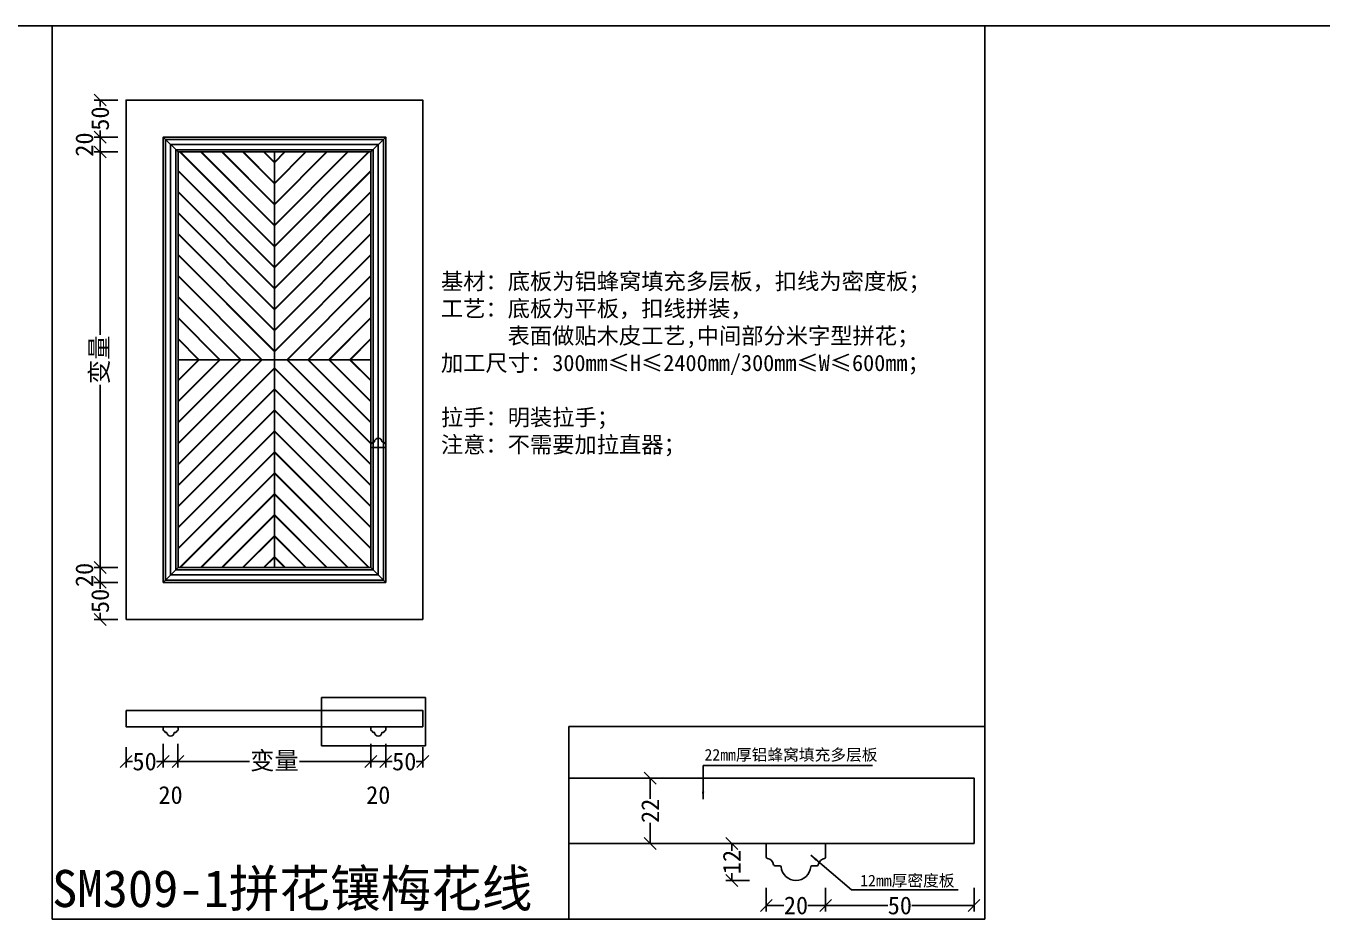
# Model space of a CAD drawing. Header units: millimetres. Extents: x 85186 to 129000, y -77269 to -36327.
# Drawn here: x 87066 to 88813, y -44278 to -43074 of the extents above; entities that cross this region are included whole.
import ezdxf

# ---------------------------------------------------------------- set-up
doc = ezdxf.new("R2010")
doc.units = ezdxf.units.MM
doc.styles.add('KLF-1_宋体', font='SimSun.ttf')
doc.styles.get("Standard").update_dxf_attribs({"font": 'SimSun.ttf'})
doc.styles.add('宋体', font='SimSun.ttf', dxfattribs={"width": 0.8})
doc.dimstyles.new('客来福-8', dxfattribs={"dimscale": 8, "dimtxt": 3, "dimasz": 2, "dimexe": 1, "dimexo": 1, "dimgap": 0.1, "dimtad": 0, "dimtxsty": '宋体', "dimblk": 'OBLIQUE', "dimcen": 2.5, "dimclrd": 256, "dimclre": 256, "dimclrt": 1, "dimadec": 0, "dimazin": 0, "dimtfac": 1, "dimtmove": 2, "dimatfit": 3, "dimldrblk": 'OPEN30', "dimfxl": 3, "dimfxlon": 1, "dimarcsym": 0})
doc.dimstyles.new('客来福标注小', dxfattribs={"dimscale": 20, "dimtxt": 2, "dimasz": 0.5, "dimexe": 0.5, "dimexo": 0, "dimgap": 0.05, "dimtad": 1, "dimdec": 0, "dimzin": 0, "dimdsep": 46, "dimtxsty": 'Standard', "dimcen": 0, "dimclrd": 256, "dimclre": 256, "dimclrt": 256, "dimadec": 0, "dimazin": 0, "dimtfac": 1, "dimtdec": 0, "dimtofl": 0, "dimtmove": 1, "dimatfit": 3, "dimfxl": 2.2, "dimfxlon": 1, "dimtolj": 1, "dimtzin": 0, "dimarcsym": 0})

# ---------------------------------------------------------------- blocks, each defined once
blk = doc.blocks.new('_Oblique')
at = {"color": 0, "linetype": 'ByBlock', "lineweight": -2}
blk.add_line((-0.5, -0.5), (0.5, 0.5), dxfattribs=at)
blk = doc.blocks.new('*D2062')
at = {"lineweight": -2, "transparency": 16777216}
for p, q in [((88144, -44235.3), (88144, -44267.3)), ((88344, -44235.3), (88344, -44267.3)), ((88144, -44259.3), (88227.9, -44259.3)), ((88344, -44259.3), (88260.1, -44259.3))]:
    blk.add_line(p, q, dxfattribs=at)
at = {"layer": 'Defpoints', "color": 0, "transparency": 16777216}
for p in [(88144, -44196.4), (88344, -44196.4), (88344, -44259.3)]:
    blk.add_point(p, dxfattribs=at)
at = {"lineweight": -2, "transparency": 16777216, "xscale": 16, "yscale": 16, "zscale": 16, "rotation": 180}
blk.add_blockref('_Oblique', (88144, -44259.3), dxfattribs=at)
at = {"lineweight": -2, "transparency": 16777216, "xscale": 16, "yscale": 16, "zscale": 16}
blk.add_blockref('_Oblique', (88344, -44259.3), dxfattribs=at)
at = {"color": 1, "transparency": 16777216, "insert": (88244, -44259.3), "char_height": 24, "attachment_point": 5, "style": 'KLF-1_宋体'}
blk.add_mtext('50', dxfattribs=at)
blk = doc.blocks.new('_Open30')
at = {"color": 0, "linetype": 'ByBlock', "lineweight": -2}
for p, q in [((-1, 0.27), (0, 0)), ((0, 0), (-1, -0.27)), ((0, 0), (-1, 0))]:
    blk.add_line(p, q, dxfattribs=at)
blk = doc.blocks.new('*D2063')
at = {"lineweight": -2, "transparency": 16777216}
for p, q in [((88064, -44235.3), (88064, -44267.3)), ((88144, -44235.3), (88144, -44267.3)), ((88064, -44259.3), (88087.8, -44259.3)), ((88144, -44259.3), (88120.2, -44259.3))]:
    blk.add_line(p, q, dxfattribs=at)
at = {"layer": 'Defpoints', "color": 0, "transparency": 16777216}
for p in [(88064, -44196.4), (88144, -44196.4), (88144, -44259.3)]:
    blk.add_point(p, dxfattribs=at)
at = {"lineweight": -2, "transparency": 16777216, "xscale": 16, "yscale": 16, "zscale": 16, "rotation": 180}
blk.add_blockref('_Oblique', (88064, -44259.3), dxfattribs=at)
at = {"lineweight": -2, "transparency": 16777216, "xscale": 16, "yscale": 16, "zscale": 16}
blk.add_blockref('_Oblique', (88144, -44259.3), dxfattribs=at)
at = {"color": 1, "transparency": 16777216, "insert": (88104, -44259.3), "char_height": 24, "attachment_point": 5, "style": 'KLF-1_宋体'}
blk.add_mtext('20', dxfattribs=at)
blk = doc.blocks.new('*D2064')
at = {"lineweight": -2, "transparency": 16777216}
for p, q in [((88041.4, -44175.7), (88009.4, -44175.7)), ((88017.4, -44175.7), (88017.4, -44185.7)), ((88017.4, -44225.7), (88017.4, -44215.6)), ((88041.4, -44225.7), (88009.4, -44225.7))]:
    blk.add_line(p, q, dxfattribs=at)
at = {"layer": 'Defpoints', "color": 0, "transparency": 16777216}
for p in [(88017.4, -44175.7), (88104, -44175.7), (88104, -44225.7)]:
    blk.add_point(p, dxfattribs=at)
at = {"lineweight": -2, "transparency": 16777216, "xscale": 16, "yscale": 16, "zscale": 16}
for p, rotation in [((88017.4, -44175.7), 90), ((88017.4, -44225.7), 270)]:
    blk.add_blockref('_Oblique', p, dxfattribs=dict(at, rotation=rotation))
at = {"color": 1, "transparency": 16777216, "insert": (88017.4, -44200.7), "char_height": 24, "attachment_point": 5, "rotation": 90, "style": 'KLF-1_宋体'}
blk.add_mtext('12', dxfattribs=at)
blk = doc.blocks.new('*D2071')
at = {"lineweight": -2, "transparency": 16777216}
for p, q in [((87200.9, -44046.1), (87200.9, -44073.3)), ((87250.9, -44041.3), (87250.9, -44073.3)), ((87200.9, -44065.3), (87209.8, -44065.3)), ((87250.9, -44065.3), (87242, -44065.3))]:
    blk.add_line(p, q, dxfattribs=at)
at = {"layer": 'Defpoints', "color": 0, "transparency": 16777216}
for p in [(87250.9, -43988.1), (87200.9, -44038.1), (87250.9, -44065.3)]:
    blk.add_point(p, dxfattribs=at)
at = {"lineweight": -2, "transparency": 16777216, "xscale": 16, "yscale": 16, "zscale": 16, "rotation": 180}
blk.add_blockref('_Oblique', (87200.9, -44065.3), dxfattribs=at)
at = {"lineweight": -2, "transparency": 16777216, "xscale": 16, "yscale": 16, "zscale": 16}
blk.add_blockref('_Oblique', (87250.9, -44065.3), dxfattribs=at)
at = {"color": 1, "transparency": 16777216, "insert": (87225.9, -44065.3), "char_height": 24, "attachment_point": 5, "style": 'KLF-1_宋体'}
blk.add_mtext('50', dxfattribs=at)
blk = doc.blocks.new('*D2072')
at = {"lineweight": -2, "transparency": 16777216}
for p, q in [((87250.9, -44041.3), (87250.9, -44073.3)), ((87270.9, -44041.3), (87270.9, -44073.3)), ((87250.9, -44065.3), (87270.9, -44065.3))]:
    blk.add_line(p, q, dxfattribs=at)
at = {"layer": 'Defpoints', "color": 0, "transparency": 16777216}
for p in [(87270.9, -43968.1), (87250.9, -43988.1), (87270.9, -44065.3)]:
    blk.add_point(p, dxfattribs=at)
at = {"lineweight": -2, "transparency": 16777216, "xscale": 16, "yscale": 16, "zscale": 16, "rotation": 180}
blk.add_blockref('_Oblique', (87250.9, -44065.3), dxfattribs=at)
at = {"lineweight": -2, "transparency": 16777216, "xscale": 16, "yscale": 16, "zscale": 16}
blk.add_blockref('_Oblique', (87270.9, -44065.3), dxfattribs=at)
at = {"color": 1, "transparency": 16777216, "insert": (87260.9, -44110.5), "char_height": 24, "attachment_point": 5, "style": 'KLF-1_宋体'}
blk.add_mtext('20', dxfattribs=at)
blk = doc.blocks.new('*D2073')
at = {"lineweight": -2, "transparency": 16777216}
for p, q in [((87270.9, -44041.3), (87270.9, -44073.3)), ((87530.9, -44041.3), (87530.9, -44073.3)), ((87270.9, -44065.3), (87367.1, -44065.3)), ((87530.9, -44065.3), (87434.7, -44065.3))]:
    blk.add_line(p, q, dxfattribs=at)
at = {"layer": 'Defpoints', "color": 0, "transparency": 16777216}
for p in [(87270.9, -43968.1), (87530.9, -43968.1), (87530.9, -44065.3)]:
    blk.add_point(p, dxfattribs=at)
at = {"lineweight": -2, "transparency": 16777216, "xscale": 16, "yscale": 16, "zscale": 16, "rotation": 180}
blk.add_blockref('_Oblique', (87270.9, -44065.3), dxfattribs=at)
at = {"lineweight": -2, "transparency": 16777216, "xscale": 16, "yscale": 16, "zscale": 16}
blk.add_blockref('_Oblique', (87530.9, -44065.3), dxfattribs=at)
at = {"color": 1, "transparency": 16777216, "insert": (87400.9, -44065.3), "char_height": 24, "attachment_point": 5, "style": 'KLF-1_宋体'}
blk.add_mtext('变量', dxfattribs=at)
blk = doc.blocks.new('*D2074')
at = {"lineweight": -2, "transparency": 16777216}
for p, q in [((87530.9, -44041.3), (87530.9, -44073.3)), ((87550.9, -44041.3), (87550.9, -44073.3)), ((87530.9, -44065.3), (87550.9, -44065.3))]:
    blk.add_line(p, q, dxfattribs=at)
at = {"layer": 'Defpoints', "color": 0, "transparency": 16777216}
for p in [(87530.9, -43968.1), (87550.9, -43988.1), (87550.9, -44065.3)]:
    blk.add_point(p, dxfattribs=at)
at = {"lineweight": -2, "transparency": 16777216, "xscale": 16, "yscale": 16, "zscale": 16, "rotation": 180}
blk.add_blockref('_Oblique', (87530.9, -44065.3), dxfattribs=at)
at = {"lineweight": -2, "transparency": 16777216, "xscale": 16, "yscale": 16, "zscale": 16}
blk.add_blockref('_Oblique', (87550.9, -44065.3), dxfattribs=at)
at = {"color": 1, "transparency": 16777216, "insert": (87540.9, -44110.5), "char_height": 24, "attachment_point": 5, "style": 'KLF-1_宋体'}
blk.add_mtext('20', dxfattribs=at)
blk = doc.blocks.new('*D2075')
at = {"lineweight": -2, "transparency": 16777216}
for p, q in [((87550.9, -44041.3), (87550.9, -44073.3)), ((87600.9, -44046.1), (87600.9, -44073.3)), ((87550.9, -44065.3), (87559.8, -44065.3)), ((87600.9, -44065.3), (87592, -44065.3))]:
    blk.add_line(p, q, dxfattribs=at)
at = {"layer": 'Defpoints', "color": 0, "transparency": 16777216}
for p in [(87550.9, -43988.1), (87600.9, -44038.1), (87600.9, -44065.3)]:
    blk.add_point(p, dxfattribs=at)
at = {"lineweight": -2, "transparency": 16777216, "xscale": 16, "yscale": 16, "zscale": 16, "rotation": 180}
blk.add_blockref('_Oblique', (87550.9, -44065.3), dxfattribs=at)
at = {"lineweight": -2, "transparency": 16777216, "xscale": 16, "yscale": 16, "zscale": 16}
blk.add_blockref('_Oblique', (87600.9, -44065.3), dxfattribs=at)
at = {"color": 1, "transparency": 16777216, "insert": (87575.9, -44065.3), "char_height": 24, "attachment_point": 5, "style": 'KLF-1_宋体'}
blk.add_mtext('50', dxfattribs=at)
blk = doc.blocks.new('*D2091')
at = {"lineweight": -2, "transparency": 16777216}
for p, q in [((87190, -43173.8), (87158, -43173.8)), ((87166, -43173.8), (87166, -43182.7)), ((87190, -43223.8), (87158, -43223.8)), ((87166, -43223.8), (87166, -43214.9))]:
    blk.add_line(p, q, dxfattribs=at)
at = {"layer": 'Defpoints', "color": 0, "transparency": 16777216}
for p in [(87245.1, -43173.8), (87166, -43223.8), (87245.1, -43223.8)]:
    blk.add_point(p, dxfattribs=at)
at = {"lineweight": -2, "transparency": 16777216, "xscale": 16, "yscale": 16, "zscale": 16}
for p, rotation in [((87166, -43173.8), 90), ((87166, -43223.8), 270)]:
    blk.add_blockref('_Oblique', p, dxfattribs=dict(at, rotation=rotation))
at = {"color": 1, "transparency": 16777216, "insert": (87166, -43198.8), "char_height": 24, "attachment_point": 5, "rotation": 90, "style": 'KLF-1_宋体'}
blk.add_mtext('50', dxfattribs=at)
blk = doc.blocks.new('*D2092')
at = {"lineweight": -2, "transparency": 16777216}
for p, q in [((87190, -43223.8), (87158, -43223.8)), ((87166, -43223.8), (87166, -43243.8)), ((87190, -43243.8), (87158, -43243.8))]:
    blk.add_line(p, q, dxfattribs=at)
at = {"layer": 'Defpoints', "color": 0, "transparency": 16777216}
for p in [(87245.1, -43223.8), (87166, -43243.8), (87258.5, -43243.8)]:
    blk.add_point(p, dxfattribs=at)
at = {"lineweight": -2, "transparency": 16777216, "xscale": 16, "yscale": 16, "zscale": 16}
for p, rotation in [((87166, -43223.8), 90), ((87166, -43243.8), 270)]:
    blk.add_blockref('_Oblique', p, dxfattribs=dict(at, rotation=rotation))
at = {"color": 1, "transparency": 16777216, "insert": (87144.8, -43233.8), "char_height": 24, "attachment_point": 5, "rotation": 90, "style": 'KLF-1_宋体'}
blk.add_mtext('20', dxfattribs=at)
blk = doc.blocks.new('*D2093')
at = {"lineweight": -2, "transparency": 16777216}
for p, q in [((87190, -43243.8), (87158, -43243.8)), ((87166, -43243.8), (87166, -43490)), ((87166, -43803.8), (87166, -43557.6)), ((87190, -43803.8), (87158, -43803.8))]:
    blk.add_line(p, q, dxfattribs=at)
at = {"layer": 'Defpoints', "color": 0, "transparency": 16777216}
for p in [(87258.5, -43243.8), (87166, -43803.8), (87258.5, -43803.8)]:
    blk.add_point(p, dxfattribs=at)
at = {"lineweight": -2, "transparency": 16777216, "xscale": 16, "yscale": 16, "zscale": 16}
for p, rotation in [((87166, -43243.8), 90), ((87166, -43803.8), 270)]:
    blk.add_blockref('_Oblique', p, dxfattribs=dict(at, rotation=rotation))
at = {"color": 1, "transparency": 16777216, "insert": (87166, -43523.8), "char_height": 24, "attachment_point": 5, "rotation": 90, "style": 'KLF-1_宋体'}
blk.add_mtext('变量', dxfattribs=at)
blk = doc.blocks.new('*D2094')
at = {"lineweight": -2, "transparency": 16777216}
for p, q in [((87190, -43803.8), (87158, -43803.8)), ((87166, -43803.8), (87166, -43823.8)), ((87190, -43823.8), (87158, -43823.8))]:
    blk.add_line(p, q, dxfattribs=at)
at = {"layer": 'Defpoints', "color": 0, "transparency": 16777216}
for p in [(87258.5, -43803.8), (87166, -43823.8), (87260.7, -43823.8)]:
    blk.add_point(p, dxfattribs=at)
at = {"lineweight": -2, "transparency": 16777216, "xscale": 16, "yscale": 16, "zscale": 16}
for p, rotation in [((87166, -43803.8), 90), ((87166, -43823.8), 270)]:
    blk.add_blockref('_Oblique', p, dxfattribs=dict(at, rotation=rotation))
at = {"color": 1, "transparency": 16777216, "insert": (87144.8, -43813.8), "char_height": 24, "attachment_point": 5, "rotation": 90, "style": 'KLF-1_宋体'}
blk.add_mtext('20', dxfattribs=at)
blk = doc.blocks.new('*D2095')
at = {"lineweight": -2, "transparency": 16777216}
for p, q in [((87190, -43823.8), (87158, -43823.8)), ((87166, -43823.8), (87166, -43832.7)), ((87190, -43873.8), (87158, -43873.8)), ((87166, -43873.8), (87166, -43864.9))]:
    blk.add_line(p, q, dxfattribs=at)
at = {"layer": 'Defpoints', "color": 0, "transparency": 16777216}
for p in [(87260.7, -43823.8), (87166, -43873.8), (87252.9, -43873.8)]:
    blk.add_point(p, dxfattribs=at)
at = {"lineweight": -2, "transparency": 16777216, "xscale": 16, "yscale": 16, "zscale": 16}
for p, rotation in [((87166, -43823.8), 90), ((87166, -43873.8), 270)]:
    blk.add_blockref('_Oblique', p, dxfattribs=dict(at, rotation=rotation))
at = {"color": 1, "transparency": 16777216, "insert": (87166, -43848.8), "char_height": 24, "attachment_point": 5, "rotation": 90, "style": 'KLF-1_宋体'}
blk.add_mtext('50', dxfattribs=at)
blk = doc.blocks.new('*D2107')
at = {"lineweight": -2, "transparency": 16777216}
for p, q in [((87907.1, -44087.7), (87915.4, -44087.7)), ((87907.4, -44087.7), (87907.4, -44115.6)), ((87907.4, -44175.7), (87907.4, -44147.7)), ((87907.1, -44175.7), (87915.4, -44175.7))]:
    blk.add_line(p, q, dxfattribs=at)
at = {"layer": 'Defpoints', "color": 0, "transparency": 16777216}
for p in [(87899.1, -44087.7), (87907.4, -44087.7), (87899.1, -44175.7)]:
    blk.add_point(p, dxfattribs=at)
at = {"lineweight": -2, "transparency": 16777216, "xscale": 16, "yscale": 16, "zscale": 16}
for p, rotation in [((87907.4, -44087.7), 90), ((87907.4, -44175.7), 270)]:
    blk.add_blockref('_Oblique', p, dxfattribs=dict(at, rotation=rotation))
at = {"color": 1, "transparency": 16777216, "insert": (87907.4, -44131.7), "char_height": 24, "attachment_point": 5, "rotation": 90, "style": 'KLF-1_宋体'}
blk.add_mtext('22', dxfattribs=at)

msp = doc.modelspace()

# ---------------------------------------------------------------- hatches: boundary and pattern name
h = msp.add_hatch()
h.set_pattern_fill('JIS_LC_20A', color=251, style=0)
h.set_pattern_definition([(135, (163575.214, -80144.887), (14.1421356, 14.1421356), []), (135, (163574.214, -80144.887), (14.1421356, 14.1421356), [])])
h.paths.add_polyline_path([(87270.931, -43243.78), (87400.931, -43243.78), (87400.931, -43523.78), (87270.931, -43523.78)])
h = msp.add_hatch()
h.set_pattern_fill('JIS_LC_20A', color=251, style=0)
h.set_pattern_definition([(45, (11226.649, -80144.887), (-14.1421356, 14.1421356), []), (45, (11227.649, -80144.887), (-14.1421356, 14.1421356), [])])
h.paths.add_polyline_path([(87530.931, -43243.78), (87400.931, -43243.78), (87400.931, -43523.78), (87530.931, -43523.78)])
h = msp.add_hatch()
h.set_pattern_fill('JIS_LC_20A', color=251, style=0)
h.set_pattern_definition([(225, (163575.214, -6902.673), (14.1421356, -14.1421356), []), (225, (163574.214, -6902.673), (14.1421356, -14.1421356), [])])
h.paths.add_polyline_path([(87270.931, -43803.78), (87400.931, -43803.78), (87400.931, -43523.78), (87270.931, -43523.78)])
h = msp.add_hatch()
h.set_pattern_fill('JIS_LC_20A', color=251, style=0)
h.set_pattern_definition([(315, (11226.649, -6902.673), (-14.1421356, -14.1421356), []), (315, (11227.649, -6902.673), (-14.1421356, -14.1421356), [])])
h.paths.add_polyline_path([(87530.931, -43803.78), (87400.931, -43803.78), (87400.931, -43523.78), (87530.931, -43523.78)])

# ---------------------------------------------------------------- linework, layer by layer
for p, q in [((85318.615, -43073.922), (128999.726, -43073.922)), ((87647.09, -43073.922), (87315.931, -43073.922)), ((87785.199, -43073.922), (87647.09, -43073.922)), ((87647.09, -43073.922), (88124.228, -43073.922)), ((88124.228, -43073.922), (87785.199, -43073.922)), ((87101.305, -44277.544), (88358.43, -44277.544))]:
    msp.add_line(p, q)
at = {"color": 3}
msp.add_line((87101.305, -44277.544), (87101.305, -43073.922), dxfattribs=at)
at = {"color": 0}
for p, q in [((88358.43, -43073.922), (87101.305, -43073.922)), ((87101.305, -43073.922), (88358.43, -43073.922)), ((88358.43, -43073.922), (87101.305, -43073.922)), ((88358.43, -43073.922), (88124.228, -43073.922)), ((88358.43, -43073.922), (88124.228, -43073.922)), ((88358.43, -43073.922), (88358.43, -44277.544)), ((87270.931, -43243.78), (87250.931, -43223.78)), ((87530.931, -43243.78), (87550.931, -43223.78)), ((87270.931, -43803.78), (87250.931, -43823.78)), ((87550.931, -43823.78), (87530.931, -43803.78))]:
    msp.add_line(p, q, dxfattribs=at)
at = {"color": 251}
for p, q in [((87400.931, -43243.78), (87400.931, -43803.78)), ((87270.931, -43523.78), (87530.931, -43523.78))]:
    msp.add_line(p, q, dxfattribs=at)
at = {"color": 0}
for points in [[(87101.305, -43073.922), (88358.43, -43073.922), (88358.43, -44277.544), (87101.305, -44277.544)], [(87464.41, -43979.06), (87604.544, -43979.06), (87604.544, -44043.9), (87464.41, -44043.9)], [(87797.895, -44018.184), (88358.43, -44018.184), (88358.43, -44277.544), (87797.895, -44277.544)]]:
    msp.add_lwpolyline(points, close=True, dxfattribs=at)
for points in [[(87200.931, -43873.78), (87600.931, -43873.78), (87600.931, -43173.78), (87200.931, -43173.78)], [(87250.931, -43823.78), (87550.931, -43823.78), (87550.931, -43223.78), (87250.931, -43223.78)], [(87270.931, -43803.78), (87530.931, -43803.78), (87530.931, -43243.78), (87270.931, -43243.78)], [(87200.931, -43996.427), (87600.931, -43996.427), (87600.931, -44018.427), (87200.931, -44018.427)]]:
    msp.add_lwpolyline(points, close=True)
at = {"color": 252}
for points in [[(87253.931, -43820.78), (87547.931, -43820.78), (87547.931, -43226.78), (87253.931, -43226.78)], [(87260.931, -43813.78), (87540.931, -43813.78), (87540.931, -43233.78), (87260.931, -43233.78)], [(87267.931, -43806.78), (87533.931, -43806.78), (87533.931, -43240.78), (87267.931, -43240.78)]]:
    msp.add_lwpolyline(points, close=True, dxfattribs=at)
for points in [[(87535.945, -43634.101, -0.39266088), (87535.546, -43634.472), (87533.811, -43634.472, 0.37919363), (87533.414, -43634.823, -0.34496841), (87531.283, -43636.954, 0.37919363), (87530.931, -43637.352), (87530.931, -43641.972), (87550.931, -43641.972), (87550.931, -43637.339, 0.37069378), (87550.591, -43636.943, -0.32837446), (87548.46, -43634.812, 0.37069378), (87548.064, -43634.472), (87546.316, -43634.472, -0.39266088), (87545.918, -43634.101, 0.92847669)], [(87265.918, -44026.297, -0.39266088), (87266.316, -44025.927), (87268.051, -44025.927, 0.37919363), (87268.449, -44025.575, -0.34496841), (87270.58, -44023.444, 0.37919363), (87270.931, -44023.047), (87270.931, -44018.427), (87250.931, -44018.427), (87250.931, -44023.06, 0.37069378), (87251.271, -44023.455, -0.32837446), (87253.403, -44025.587, 0.37069378), (87253.798, -44025.927), (87255.546, -44025.927, -0.39266088), (87255.945, -44026.297, 0.92847669)], [(87535.945, -44026.297, 0.39266088), (87535.546, -44025.927), (87533.811, -44025.927, -0.37919363), (87533.414, -44025.575, 0.34496841), (87531.283, -44023.444, -0.37919363), (87530.931, -44023.047), (87530.931, -44018.427), (87550.931, -44018.427), (87550.931, -44023.06, -0.37069378), (87550.591, -44023.455, 0.32837446), (87548.46, -44025.587, -0.37069378), (87548.064, -44025.927), (87546.316, -44025.927, 0.39266088), (87545.918, -44026.297, -0.92847669)]]:
    msp.add_lwpolyline(points, format="xyb", close=True, dxfattribs=at)
at = {"color": 0}
msp.add_lwpolyline([(87797.895, -44087.651), (88343.98, -44087.651), (88343.98, -44175.651), (87797.895, -44175.651)], dxfattribs=at)
msp.add_lwpolyline([(88084.035, -44207.133, 0.39266088), (88082.44, -44205.651), (88075.5, -44205.651, -0.37919363), (88073.912, -44204.245, 0.34496841), (88065.387, -44195.72, -0.37919363), (88063.98, -44194.132), (88063.98, -44175.651), (88143.98, -44175.651), (88143.98, -44194.184, -0.37069378), (88142.621, -44195.765, 0.32837446), (88134.095, -44204.292, -0.37069378), (88132.513, -44205.651), (88125.521, -44205.651, 0.39266088), (88123.925, -44207.133, -0.92847669)], format="xyb", close=True, dxfattribs=at)

# ---------------------------------------------------------------- texts
at = {"style": 'KLF-1_宋体'}
for s, p in [('22mm厚铝蜂窝填充多层板', (87980.714, -44063.878)), ('12mm厚密度板', (88190.585, -44233.432))]:
    msp.add_text(s, height=15.552, dxfattribs=at).set_placement(p)
at = {"lineweight": 25, "attachment_point": 1, "style": 'KLF-1_宋体'}
for s, insert, char_height, width in [('基材：底板为铝蜂窝填充多层板，扣线为密度板；\\P工艺：底板为平板，扣线拼装，\\P      表面做贴木皮工艺,中间部分米字型拼花；\\P加工尺寸：300mm≤H≤2400mm/300mm≤W≤600mm；\\P          \\P拉手：明装拉手；\\P注意：不需要加拉直器；', (87625.392, -43407.05), 22, 1691.65503), ('SM309-1拼花镶梅花线', (87101.305, -44211.343), 50, 6766.6201)]:
    msp.add_mtext(s, dxfattribs=dict(at, insert=insert, char_height=char_height, width=width))

# ---------------------------------------------------------------- dimensions: what is measured, and where the dimension line sits
at = {"color": 0}
for base, p1, p2, picture, middle in [((87166.003, -43223.78), (87245.103, -43173.78), (87245.103, -43223.78), '*D2091', (87166.003, -43198.78)), ((87166.003, -43243.78), (87245.103, -43223.78), (87258.491, -43243.78), '*D2092', (87144.803, -43233.78)), ((87166.003, -43823.78), (87258.491, -43803.78), (87260.73, -43823.78), '*D2094', (87144.803, -43813.78)), ((87166.003, -43873.78), (87260.73, -43823.78), (87252.935, -43873.78), '*D2095', (87166.003, -43848.78))]:
    dim = msp.add_linear_dim(base=base, p1=p1, p2=p2, angle=90, dimstyle='客来福-8', override={"dimtxsty": 'KLF-1_宋体'}, dxfattribs=at)
    dim.commit()
    dim.dimension.update_dxf_attribs({"geometry": picture, "text_midpoint": middle})
for base, p1, p2, text, picture, middle in [((87166.003, -43803.78), (87258.491, -43243.78), (87258.491, -43803.78), '变量', '*D2093', (87166.003, -43523.78)), ((87907.435, -44087.651), (87899.09, -44175.651), (87899.09, -44087.651), '22', '*D2107', (87907.435, -44131.651)), ((88017.392, -44175.651), (88103.98, -44225.651), (88103.98, -44175.651), '12', '*D2064', (88017.392, -44200.651))]:
    dim = msp.add_linear_dim(base=base, p1=p1, p2=p2, angle=90, text=text, dimstyle='客来福-8', override={"dimtxsty": 'KLF-1_宋体'}, dxfattribs=at)
    dim.commit()
    dim.dimension.update_dxf_attribs({"geometry": picture, "text_midpoint": middle})
for base, p1, p2, picture, middle in [((87270.931, -44065.349), (87250.931, -43988.091), (87270.931, -43968.091), '*D2072', (87260.931, -44110.549)), ((87550.931, -44065.349), (87530.931, -43968.091), (87550.931, -43988.091), '*D2074', (87540.931, -44110.549)), ((87250.931, -44065.349), (87200.931, -44038.091), (87250.931, -43988.091), '*D2071', (87225.931, -44065.349)), ((87600.931, -44065.349), (87550.931, -43988.091), (87600.931, -44038.091), '*D2075', (87575.931, -44065.349))]:
    dim = msp.add_linear_dim(base=base, p1=p1, p2=p2, dimstyle='客来福-8', override={"dimtxsty": 'KLF-1_宋体'}, dxfattribs=at)
    dim.commit()
    dim.dimension.update_dxf_attribs({"geometry": picture, "text_midpoint": middle})
for base, p1, p2, text, picture, middle in [((87530.931, -44065.349), (87270.931, -43968.091), (87530.931, -43968.091), '变量', '*D2073', (87400.931, -44065.349)), ((88143.98, -44259.29), (88063.98, -44196.386), (88143.98, -44196.386), '20', '*D2063', (88103.98, -44259.29)), ((88343.98, -44259.29), (88143.98, -44196.386), (88343.98, -44196.386), '50', '*D2062', (88243.98, -44259.29))]:
    dim = msp.add_linear_dim(base=base, p1=p1, p2=p2, text=text, dimstyle='客来福-8', override={"dimtxsty": 'KLF-1_宋体'}, dxfattribs=at)
    dim.commit()
    dim.dimension.update_dxf_attribs({"geometry": picture, "text_midpoint": middle})

# ---------------------------------------------------------------- leaders
for points in [[(87978.75, -44115.955), (87978.75, -44070.523), (88206.996, -44070.523)], [(88123.924, -44191.444), (88178.705, -44238.356), (88322.614, -44238.356)]]:
    msp.add_leader(points, dimstyle='客来福标注小', override={"dimgap": 0.05, "dimtad": 0}, dxfattribs=at)

doc.saveas('drawing.dxf')
